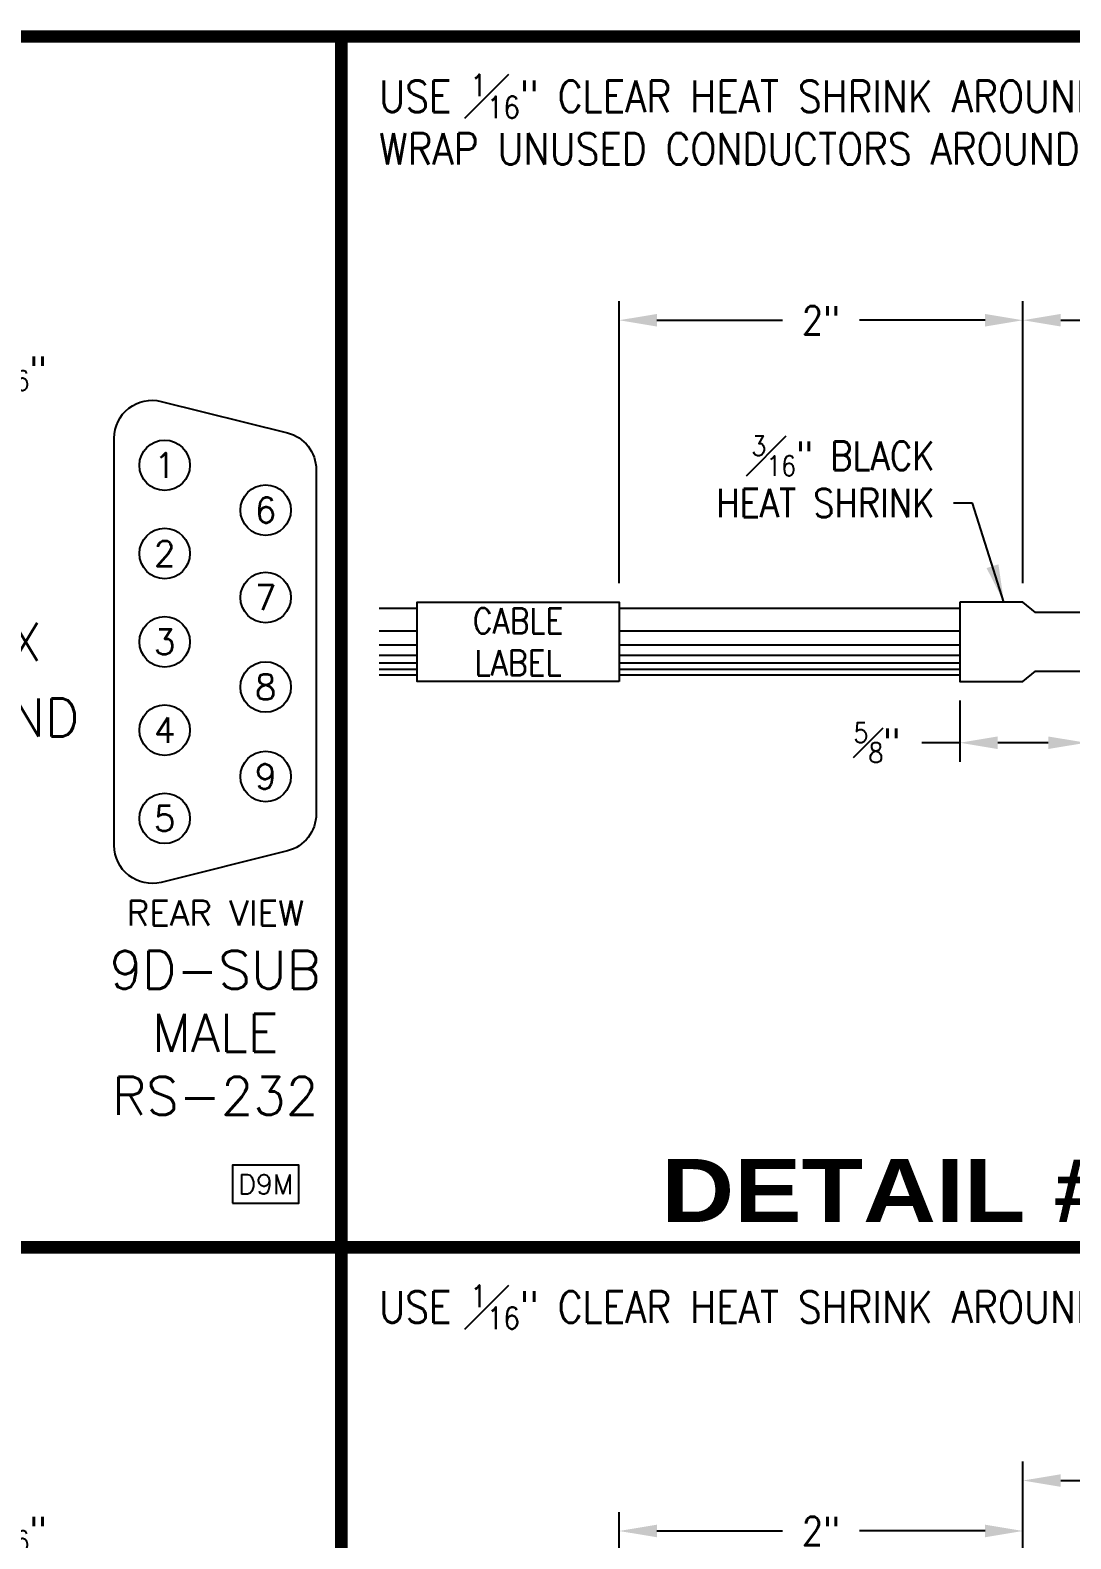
# Model space of a CAD drawing. Header units: inches. Extents: x 0 to 36.7, y 0 to 29.3.
# Drawn here: x 15.459 to 18.036, y 11.507 to 15.246 of the extents above; entities that cross this region are included whole.
import ezdxf
from ezdxf.enums import TextEntityAlignment as Align

# ---------------------------------------------------------------- set-up
doc = ezdxf.new("R2010")
doc.units = ezdxf.units.IN
doc.header["$MEASUREMENT"] = 0
for name, color, linetype in [('CABLE', 7, 'Continuous'), ('CONN', 7, 'Continuous'), ('CONN-TXT', 7, 'Continuous'), ('HEAT SHRINK', 7, 'Continuous')]:
    doc.layers.add(name, color=color, linetype=linetype)
doc.styles.add('Arial Black', font='')
doc.styles.add('CONNECTOR', font='SIMPLEX.shx', dxfattribs={"width": 0.75, "height": 0.0625})
doc.styles.add('ROMANS', font='romans', dxfattribs={"width": 0.875})
doc.styles.get('Arial Black').set_extended_font_data('Arial Black')
doc.dimstyles.new('CONN2', dxfattribs={"dimscale": 0.75, "dimtxt": 0.09375, "dimasz": 0.125, "dimexe": 0.0625, "dimexo": 0.0625, "dimgap": 0.0625, "dimtad": 0, "dimdec": 3, "dimzin": 4, "dimdsep": 46, "dimtxsty": 'ROMANS', "dimcen": 0.0625, "dimadec": 0, "dimazin": 0, "dimtfac": 1, "dimtdec": 3, "dimtofl": 0, "dimtmove": 0, "dimatfit": 3, "dimfxl": 1, "dimtolj": 1, "dimtzin": 0, "dimarcsym": 0})

# ---------------------------------------------------------------- blocks, each defined once
blk = doc.blocks.new('*D151')
at = {"layer": 'CONN-TXT', "color": 0, "lineweight": -2, "transparency": 16777216}
for p, q in [((2.6875, 1.7588), (2.6875, 2.2188)), ((2.875, 1.8281), (2.875, 2.2188)), ((2.5937, 2.1719), (2.5, 2.1719)), ((2.9687, 2.1719), (3.0625, 2.1719))]:
    blk.add_line(p, q, dxfattribs=at)
at = {"layer": 'CONN-TXT', "color": 0, "transparency": 16777216}
for points in [[(2.5937, 2.1875), (2.5937, 2.1563), (2.6875, 2.1719)], [(2.9687, 2.1875), (2.9687, 2.1563), (2.875, 2.1719)]]:
    blk.add_solid(points, dxfattribs=at)
at = {"layer": 'Defpoints', "color": 0, "transparency": 16777216}
for p in [(2.875, 2.1719), (2.875, 1.7812), (2.6875, 1.7119)]:
    blk.add_point(p, dxfattribs=at)
at = {"layer": 'CONN-TXT', "color": 0, "transparency": 16777216, "insert": (3.1939, 2.1719), "char_height": 0.070312, "attachment_point": 5, "style": 'ROMANS'}
blk.add_mtext('\\A1;{\\H0.7x;\\S3#16;\\H1.4286x;"}', dxfattribs=at)
blk = doc.blocks.new('INPUT')
blk.add_lwpolyline([(-0.21875, -0.0625), (0, -0.0625), (0, 0.0625), (-0.21875, 0.0625)], close=True)
at = {"style": 'CONNECTOR', "width": 0.75}
blk.add_attdef('CONNECTOR', text='', height=0.0625, dxfattribs=at).set_placement((-0.109375, 0), align=Align.MIDDLE_CENTER)
blk = doc.blocks.new('*D153')
at = {"layer": 'CONN-TXT', "color": 0, "lineweight": -2, "transparency": 16777216}
for p, q in [((1.6875, 1.645), (1.6875, 2.3438)), ((2.6875, 1.7588), (2.6875, 2.3438)), ((1.7812, 2.2969), (2.0921, 2.2969)), ((2.5937, 2.2969), (2.2829, 2.2969))]:
    blk.add_line(p, q, dxfattribs=at)
at = {"layer": 'CONN-TXT', "color": 0, "transparency": 16777216}
for points in [[(1.7812, 2.3125), (1.7812, 2.2813), (1.6875, 2.2969)], [(2.5937, 2.3125), (2.5937, 2.2813), (2.6875, 2.2969)]]:
    blk.add_solid(points, dxfattribs=at)
at = {"layer": 'Defpoints', "color": 0, "transparency": 16777216}
for p in [(1.6875, 2.2969), (2.6875, 1.7119), (1.6875, 1.5981)]:
    blk.add_point(p, dxfattribs=at)
at = {"layer": 'CONN-TXT', "color": 0, "transparency": 16777216, "insert": (2.1875, 2.2969), "char_height": 0.07031, "attachment_point": 5, "style": 'ROMANS'}
blk.add_mtext('\\A1;2"', dxfattribs=at)
blk = doc.blocks.new('*D154')
at = {"layer": 'CONN-TXT', "color": 0, "lineweight": -2, "transparency": 16777216}
for p, q in [((0.6875, 1.645), (0.6875, 2.3438)), ((1.6875, 1.645), (1.6875, 2.3438)), ((0.7812, 2.2969), (1.0921, 2.2969)), ((1.5937, 2.2969), (1.2829, 2.2969))]:
    blk.add_line(p, q, dxfattribs=at)
at = {"layer": 'CONN-TXT', "color": 0, "transparency": 16777216}
for points in [[(0.7812, 2.3125), (0.7812, 2.2813), (0.6875, 2.2969)], [(1.5937, 2.3125), (1.5937, 2.2813), (1.6875, 2.2969)]]:
    blk.add_solid(points, dxfattribs=at)
at = {"layer": 'Defpoints', "color": 0, "transparency": 16777216}
for p in [(0.6875, 2.2969), (0.6875, 1.5981), (1.6875, 1.5981)]:
    blk.add_point(p, dxfattribs=at)
at = {"layer": 'CONN-TXT', "color": 0, "transparency": 16777216, "insert": (1.1875, 2.2969), "char_height": 0.07031, "attachment_point": 5, "style": 'ROMANS'}
blk.add_mtext('\\A1;2"', dxfattribs=at)
blk = doc.blocks.new('*D156')
at = {"layer": 'CONN-TXT', "color": 0, "lineweight": -2, "transparency": 16777216}
for p, q in [((1.5313, 1.355), (1.5313, 1.2031)), ((1.8438, 1.3807), (1.8438, 1.2031)), ((1.5313, 1.25), (1.4375, 1.25)), ((1.75, 1.25), (1.625, 1.25))]:
    blk.add_line(p, q, dxfattribs=at)
at = {"layer": 'CONN-TXT', "color": 0, "transparency": 16777216}
for points in [[(1.625, 1.2656), (1.625, 1.2344), (1.5313, 1.25)], [(1.75, 1.2656), (1.75, 1.2344), (1.8438, 1.25)]]:
    blk.add_solid(points, dxfattribs=at)
at = {"layer": 'Defpoints', "color": 0, "transparency": 16777216}
for p in [(1.8438, 1.4276), (1.5313, 1.4019), (1.5313, 1.25)]:
    blk.add_point(p, dxfattribs=at)
at = {"layer": 'CONN-TXT', "color": 0, "transparency": 16777216, "insert": (1.326, 1.25), "char_height": 0.070312, "attachment_point": 5, "style": 'ROMANS'}
blk.add_mtext('\\A1;{\\H0.7x;\\S5#8;}"', dxfattribs=at)
blk = doc.blocks.new('*D159')
at = {"layer": 'CONN-TXT', "color": 0, "lineweight": -2, "transparency": 16777216}
for p, q in [((2.6875, 1.9463), (2.6875, 2.3438)), ((2.875, 2.0156), (2.875, 2.3438)), ((2.5938, 2.2969), (2.5, 2.2969)), ((2.9687, 2.2969), (3.0625, 2.2969))]:
    blk.add_line(p, q, dxfattribs=at)
at = {"layer": 'CONN-TXT', "color": 0, "transparency": 16777216}
for points in [[(2.5938, 2.3125), (2.5938, 2.2813), (2.6875, 2.2969)], [(2.9687, 2.3125), (2.9687, 2.2813), (2.875, 2.2969)]]:
    blk.add_solid(points, dxfattribs=at)
at = {"layer": 'Defpoints', "color": 0, "transparency": 16777216}
for p in [(2.875, 2.2969), (2.875, 1.9687), (2.6875, 1.8994)]:
    blk.add_point(p, dxfattribs=at)
at = {"layer": 'CONN-TXT', "color": 0, "transparency": 16777216, "insert": (3.1939, 2.2969), "char_height": 0.070312, "attachment_point": 5, "style": 'ROMANS'}
blk.add_mtext('\\A1;{\\H0.7x;\\S3#16;\\H1.4286x;"}', dxfattribs=at)
blk = doc.blocks.new('*D161')
at = {"layer": 'CONN-TXT', "color": 0, "lineweight": -2, "transparency": 16777216}
for p, q in [((1.6875, 1.645), (1.6875, 2.4688)), ((2.6875, 1.9463), (2.6875, 2.4688)), ((1.7812, 2.4219), (2.0921, 2.4219)), ((2.5938, 2.4219), (2.2829, 2.4219))]:
    blk.add_line(p, q, dxfattribs=at)
at = {"layer": 'CONN-TXT', "color": 0, "transparency": 16777216}
for points in [[(1.7812, 2.4375), (1.7812, 2.4063), (1.6875, 2.4219)], [(2.5938, 2.4375), (2.5938, 2.4063), (2.6875, 2.4219)]]:
    blk.add_solid(points, dxfattribs=at)
at = {"layer": 'Defpoints', "color": 0, "transparency": 16777216}
for p in [(1.6875, 2.4219), (2.6875, 1.8994), (1.6875, 1.5981)]:
    blk.add_point(p, dxfattribs=at)
at = {"layer": 'CONN-TXT', "color": 0, "transparency": 16777216, "insert": (2.1875, 2.4219), "char_height": 0.07031, "attachment_point": 5, "style": 'ROMANS'}
blk.add_mtext('\\A1;2"', dxfattribs=at)
blk = doc.blocks.new('*D162')
at = {"layer": 'CONN-TXT', "color": 0, "lineweight": -2, "transparency": 16777216}
for p, q in [((0.6875, 1.645), (0.6875, 2.3438)), ((1.6875, 1.645), (1.6875, 2.3438)), ((0.7812, 2.2969), (1.0921, 2.2969)), ((1.5937, 2.2969), (1.2829, 2.2969))]:
    blk.add_line(p, q, dxfattribs=at)
at = {"layer": 'CONN-TXT', "color": 0, "transparency": 16777216}
for points in [[(0.7812, 2.3125), (0.7812, 2.2813), (0.6875, 2.2969)], [(1.5937, 2.3125), (1.5937, 2.2813), (1.6875, 2.2969)]]:
    blk.add_solid(points, dxfattribs=at)
at = {"layer": 'Defpoints', "color": 0, "transparency": 16777216}
for p in [(0.6875, 2.2969), (0.6875, 1.5981), (1.6875, 1.5981)]:
    blk.add_point(p, dxfattribs=at)
at = {"layer": 'CONN-TXT', "color": 0, "transparency": 16777216, "insert": (1.1875, 2.2969), "char_height": 0.07031, "attachment_point": 5, "style": 'ROMANS'}
blk.add_mtext('\\A1;2"', dxfattribs=at)
blk = doc.blocks.new('D2.002.03')
at = {"layer": 'CONN', "const_width": 0.0312}
blk.add_lwpolyline([(0, 0), (4, 0), (4, 3), (0, 3)], close=True, dxfattribs=at)
at = {"layer": 'CONN'}
blk.add_lwpolyline([(3.8665, 0.9822), (3.554, 0.9041, -0.487928), (3.4375, 0.9951), (3.4375, 2.0049, -0.487928), (3.554, 2.0959), (3.8665, 2.0178, -0.344151), (3.9375, 1.9268), (3.9375, 1.0732, -0.344151)], format="xyb", close=True, dxfattribs=at)
for centre in [(3.5625, 1.9375), (3.8125, 1.8264), (3.5625, 1.7188), (3.8125, 1.6098), (3.5625, 1.5), (3.8125, 1.3881), (3.5625, 1.2813), (3.8125, 1.1665), (3.5625, 1.0625)]:
    blk.add_circle(centre, 0.0625, dxfattribs=at)
ref = blk.add_blockref('INPUT', (3.8945, 0.1562), dxfattribs=dict(at, xscale=0.75, yscale=0.75, zscale=0.75))
ref.add_attrib('CONNECTOR', 'D9M', dxfattribs={"layer": '0', "height": 0.04875, "style": 'CONNECTOR'}).set_placement((3.8125, 0.1562), align=Align.MIDDLE_CENTER)
at = {"layer": 'CONN-TXT', "style": 'ROMANS'}
for s, p in [('1', (3.5625, 1.9375)), ('6', (3.8125, 1.8264)), ('2', (3.5625, 1.7188)), ('7', (3.8125, 1.6098)), ('3', (3.5625, 1.5)), ('8', (3.8125, 1.3881)), ('4', (3.5625, 1.2813)), ('9', (3.8125, 1.1665)), ('5', (3.5625, 1.0625))]:
    blk.add_text(s, height=0.0625, dxfattribs=at).set_placement(p, align=Align.MIDDLE)
for s, p in [('RX', (3.0937, 1.5)), ('GND', (3.0937, 1.3125))]:
    blk.add_text(s, height=0.09375, dxfattribs=at).set_placement(p, align=Align.MIDDLE_LEFT)
for s, height, p in [('REAR VIEW', 0.0625, (3.6875, 0.8594)), ('9D-SUB', 0.09375, (3.6875, 0.7344)), ('MALE', 0.09375, (3.6875, 0.5781)), ('RS-232', 0.09375, (3.6875, 0.4219))]:
    blk.add_text(s, height=height, dxfattribs=at).set_placement(p, align=Align.TOP_CENTER)
at = {"layer": 'CONN-TXT'}
dim = blk.add_linear_dim(base=(2.875, 2.1719), p1=(2.6875, 1.7119), p2=(2.875, 1.7812), text='{\\H0.7x;\\S3#16;\\H1.4286x;"}', dimstyle='CONN2', dxfattribs=at)
dim.commit()
dim.dimension.update_dxf_attribs({"geometry": '*D151', "text_midpoint": (3.1939, 2.1719)})
blk = doc.blocks.new('D2.002.04')
at = {"layer": 'CABLE'}
h = blk.add_hatch(dxfattribs=at)
h.set_pattern_fill('LOG', color=256, scale=0.2, angle=180, style=0, pattern_type=2)
h.set_pattern_definition([(180, (0.09375, 1.4175), (-2e-17, -0.2), []), (180, (0.09375, 1.3573), (-2e-17, -0.2), []), (180, (0.09375, 1.32208), (-2e-17, -0.2), []), (180, (0.09375, 1.29709), (-2e-17, -0.2), []), (180, (0.09375, 1.2777), (-2e-17, -0.2), []), (180, (0.09375, 1.26187), (-2e-17, -0.2), []), (180, (0.09375, 1.24848), (-2e-17, -0.2), []), (180, (0.09375, 1.23688), (-2e-17, -0.2), []), (180, (0.09375, 1.22665), (-2e-17, -0.2), [])])
h.paths.add_polyline_path([(1.5312, 1.4175), (1.5312, 1.5825), (0.6875, 1.5825), (0.6875, 1.4175)])
h.paths.add_polyline_path([(0.0937, 1.4175), (0.1875, 1.4175), (0.1875, 1.5825), (0.0937, 1.5825)])
for points in [[(0.1875, 1.5825), (0.0937, 1.5825)], [(1.5312, 1.5825), (0.6875, 1.5825)], [(0.1875, 1.4175), (0.0937, 1.4175)], [(1.5312, 1.4175), (0.6875, 1.4175)]]:
    blk.add_lwpolyline(points, dxfattribs=at)
blk.add_lwpolyline([(0.6875, 1.4019), (0.1875, 1.4019), (0.1875, 1.5981), (0.6875, 1.5981)], close=True, dxfattribs=at)
at = {"layer": 'CONN', "const_width": 0.0312}
blk.add_lwpolyline([(0, 0), (4, 0), (4, 3), (0, 3)], close=True, dxfattribs=at)
at = {"layer": 'HEAT SHRINK'}
blk.add_lwpolyline([(1.5312, 1.5981), (1.5312, 1.4019), (1.6875, 1.4019), (1.7187, 1.4276), (1.8437, 1.4276), (1.8437, 1.5724), (1.7187, 1.5724), (1.6875, 1.5981), (1.5312, 1.5981)], dxfattribs=at)
at = {"insert": (0.0937, 2.9063), "char_height": 0.078125, "width": 3.84375, "attachment_point": 1, "style": 'ROMANS'}
blk.add_mtext('\\A1;USE {\\H0.6978x;\\S1#16;}" CLEAR HEAT SHRINK AROUND SHIELD\\PWRAP UNUSED CONDUCTORS AROUND UTILIZED CONDUCTORS', dxfattribs=at)
at = {"layer": 'CABLE', "insert": (0.4375, 1.5), "char_height": 0.0625, "width": 0.5, "attachment_point": 5, "style": 'ROMANS'}
blk.add_mtext('CABLE\\PLABEL', dxfattribs=at)
at = {"layer": 'CONN-TXT', "style": 'Arial Black'}
blk.add_text('DETAIL #: D2.002.04', height=0.15625, dxfattribs=at).set_placement((2, 0.0156), align=Align.BOTTOM_CENTER)
at = {"layer": 'CONN-TXT', "insert": (1.4687, 1.8086), "char_height": 0.070312, "attachment_point": 9, "style": 'ROMANS'}
blk.add_mtext('\\A1;{\\H0.7x;\\S3#16;}" BLACK\\PHEAT SHRINK', dxfattribs=at)
at = {"layer": 'CONN-TXT'}
for base, p1, p2, picture, middle in [((0.6875, 2.2969), (1.6875, 1.5981), (0.6875, 1.5981), '*D154', (1.1875, 2.2969)), ((1.6875, 2.2969), (2.6875, 1.7119), (1.6875, 1.5981), '*D153', (2.1875, 2.2969))]:
    dim = blk.add_linear_dim(base=base, p1=p1, p2=p2, text='2"', dimstyle='CONN2', dxfattribs=at)
    dim.commit()
    dim.dimension.update_dxf_attribs({"geometry": picture, "text_midpoint": middle})
dim = blk.add_linear_dim(base=(1.5312, 1.25), p1=(1.8437, 1.4276), p2=(1.5312, 1.4019), text='{\\H0.7x;\\S5#8;}"', dimstyle='CONN2', dxfattribs=at)
dim.commit()
dim.dimension.update_dxf_attribs({"geometry": '*D156', "text_midpoint": (1.326, 1.25), "dimtype": 160})
at = {"layer": 'CONN-TXT', "annotation_type": 0, "has_hookline": 1, "hookline_direction": 1, "text_width": 0.5947}
blk.add_leader([(1.6406, 1.5981), (1.5625, 1.8437), (1.5156, 1.8437)], dimstyle='CONN2', override={"dimgap": 0.0625, "dimtad": 0}, dxfattribs=at)
blk = doc.blocks.new('D2.002.05')
at = {"layer": 'CONN', "const_width": 0.0312}
blk.add_lwpolyline([(0, 0), (4, 0), (4, 3), (0, 3)], close=True, dxfattribs=at)
at = {"layer": 'CONN-TXT'}
dim = blk.add_linear_dim(base=(2.875, 2.2969), p1=(2.6875, 1.8994), p2=(2.875, 1.9687), text='{\\H0.7x;\\S3#16;\\H1.4286x;"}', dimstyle='CONN2', dxfattribs=at)
dim.commit()
dim.dimension.update_dxf_attribs({"geometry": '*D159', "text_midpoint": (3.1939, 2.2969)})
blk = doc.blocks.new('D2.002.06')
at = {"layer": 'CONN', "const_width": 0.0312}
blk.add_lwpolyline([(0, 0), (4, 0), (4, 3), (0, 3)], close=True, dxfattribs=at)
at = {"insert": (0.0937, 2.9063), "char_height": 0.078125, "width": 3.84375, "attachment_point": 1, "style": 'ROMANS'}
blk.add_mtext('\\A1;USE {\\H0.6978x;\\S1#16;}" CLEAR HEAT SHRINK AROUND SHIELD', dxfattribs=at)
at = {"layer": 'CONN-TXT'}
for base, p1, p2, picture, middle in [((1.6875, 2.4219), (2.6875, 1.8994), (1.6875, 1.5981), '*D161', (2.1875, 2.4219)), ((0.6875, 2.2969), (1.6875, 1.5981), (0.6875, 1.5981), '*D162', (1.1875, 2.2969))]:
    dim = blk.add_linear_dim(base=base, p1=p1, p2=p2, text='2"', dimstyle='CONN2', dxfattribs=at)
    dim.commit()
    dim.dimension.update_dxf_attribs({"geometry": picture, "text_midpoint": middle})

msp = doc.modelspace()

# ---------------------------------------------------------------- block references
for name, p in [('D2.002.03', (12.23, 12.23)), ('D2.002.04', (16.23, 12.23)), ('D2.002.05', (12.23, 9.23)), ('D2.002.06', (16.23, 9.23))]:
    msp.add_blockref(name, p)

doc.saveas('drawing.dxf')
